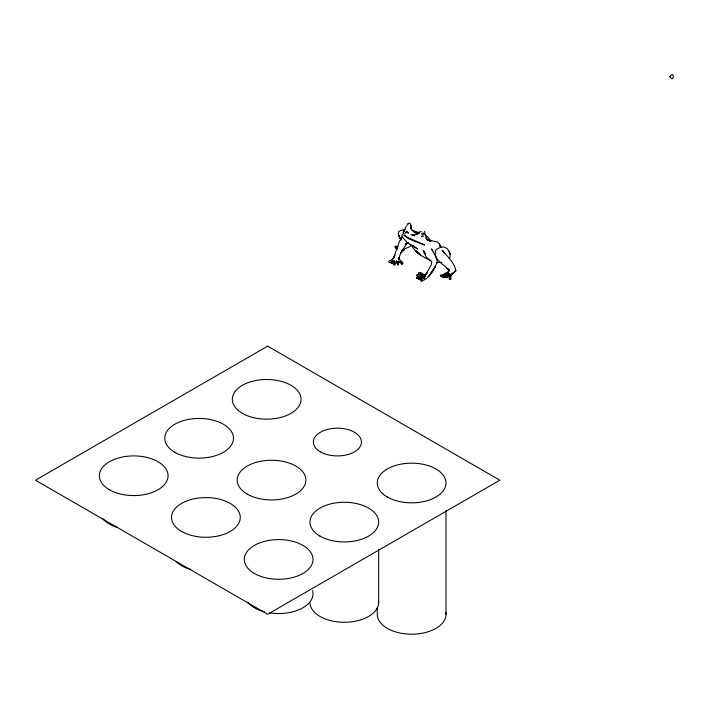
<?xml version="1.0" encoding="UTF-8"?>
<svg xmlns="http://www.w3.org/2000/svg" width="709" height="709" viewBox="0 0 709 709"><rect width="100%" height="100%" fill="white"/><g stroke="black" fill="none" stroke-linecap="round" stroke-linejoin="round"><path stroke-width="1.06" d="M432.508 249.985L432.712 250.738L431.453 248.894L435.92 256.818L437.311 261.586C434.342 269.402 429.902 277.99 421.687 281.101L420.765 280.427L420.756 279.417L424.656 278.185L422.706 278.566L423.184 278.566C421.828 278.3 417.698 281.065 418.664 277.919L421.97 277.893L416.502 277.972C417.477 274.605 423.291 277.831 425.542 274.995L423.034 276.129M451.358 274.046L450.472 279.408L449.125 279.107L449.683 277.068L449.178 274.383L448.292 274.241L447.512 275.828L448.531 273.116L447.636 275.73L446.413 276.439L446.617 277.644M397.971 261.825L398.059 263.792M402.747 249.417L401.569 251.137M411.096 244.915C410.263 248.239 405.061 247.193 403.421 250.25C406.284 246.847 402.03 253.122 400.47 252.891M394.257 263.074L394.629 260.69M406.806 225.817L407.037 225.099M397.758 262.463L397.9 261.408L398.724 264.129L397.926 265.237L397.031 262.206L397.465 263.642L396.118 261.559L396.411 260.69M403.182 233.5L406.044 226.499M403.563 232.384L404.538 229.84L403.288 232.162M450.499 275.987L451.367 274.294L450.667 275.836M402.393 234.333L401.675 236.54L408.065 243.249L417.654 249.01L413.258 245.731M449.745 258.386L450.286 254.283L448.983 251.775M397.084 249.267L397.43 248.717M447.45 273.257L445.42 276.156C444.162 276.023 446.44 277.184 445.066 276.04L444.056 276.554L445.013 277.591L449.178 274.383L448.274 275.952L449.178 274.383M449.923 273.656C447.601 274.791 449.231 278.389 446.626 277.653M450.445 276.209L455.816 270.749C454.566 262.684 447.211 256.366 442.115 250.295L444.835 253.512L443.098 251.092M394.479 262.773L393.539 264.723L394.204 265.122L394.922 265.042L396.118 261.559M402.278 236.957L399.433 241.485L393.229 258.785L394.913 255.134C394.195 258.12 391.767 260.309 388.878 261.027L388.709 262.002L390.101 262.658L392.662 260.433L392.245 260.664M421.571 274.773L420.233 273.621L422.192 275.021L418.567 273.86L418.549 272.788C420.712 271.095 423.131 275.34 425.71 274.543L431.001 265.512L431.896 261.958L426.136 256.933L423.211 250.499L425.294 253.742L423.495 251.083M404.857 233.509L406.939 231.214L405.53 232.623M425.71 274.543L427.208 272.921L425.639 274.454M393.858 261.435L392.432 263.704L391.093 263.323L391.333 262.215L393.3 260.327M396.739 247.716L395.507 248.15L394.913 246.803L395.267 246.138L397.2 246.351M423.76 277.573L425.497 276.599L419.382 277.76M447.592 274.25L443.958 276.138L443.267 277.387L441.796 276.9L442.07 275.961L445.536 273.701L445.704 274.25M407.843 223.601C411.167 220.986 411.202 227.022 410.963 229.087L417.052 233.199L414.003 231.896M407.657 224.407L408.287 224.141M444.915 274.693L441.592 276.404L440.714 276.421L440.324 275.686L440.608 274.986L442.655 274.8L448.584 271.972L444.738 273.922L448.434 271.751L449.479 270.244C444.162 264.448 431.878 259.21 435.973 249.586L440.75 247.14L444.047 247.007L446.918 248.425L449.045 250.977L450.109 254.23L449.329 252.59M397.27 248.646L396.331 248.54L395.782 247.228L396.428 246.564L398.157 247.016M393.584 261.594L394.293 261.355M421.359 231.462L419.905 231.808L416.936 234.537L418.762 233.181L412.47 235.503M422.679 278.274L420.437 278.327L422.334 278.265M405.202 229.583L401.533 230.141L398.724 231.524L398.361 234.369L400.984 239.846M425.515 274.64L422.183 275.145L417.025 274.569L416.298 275.739L422.413 276.802M441.751 262.348L436.992 262.667M422.794 275.482L424.851 275.216M421.35 236.567L423.273 236.496M418.992 277.733L423.22 278.123M419.108 233.234L416.041 232.915L413.755 231.825M408.818 243.355L407.063 243.152L408.118 242.779L405.149 244.33L406.984 243.258C403.731 248.372 399.158 253.804 398.866 260.106L398.768 257.447M410.812 234.652L414.809 235.822M412.009 230.567L419.71 232.649M427.137 239.864L429.158 240.218L427.359 239.828M427.261 239.846L429.007 240.254M399.442 261.922L400.984 262.445L399.424 261.807L401.01 262.747L401.675 264.04L402.978 263.783L402.677 262.365L398.626 258.856L398.839 259.405M420.659 243.542L424.602 244.986L406.665 236.966L404.015 234.626M421.687 281.101L421.04 280.861L421.678 281.101M419.666 243.178L408.845 238.898L403.846 235.397M431.01 260.575C423.202 257.447 415.651 252.767 411.344 245.296M414.73 235.477L412.975 234.661L414.632 235.574M448.132 269.429L449.533 270.749L446.315 267.905L448.788 269.828M419.799 253.795L416.272 251.216L418.682 253.131M425.294 235.131L427.811 237.019L430.957 241.051M425.657 237.94L430.31 241.521L428.103 239.943L437.214 241.937L439.527 243.843L440.342 246.617L439.527 243.843M426.658 239.42L427.935 240.759L425.976 237.152L424.54 231.364M408.419 233.226L407.294 232.003L408.109 232.924M400.204 238.401L401.117 239.864M440.112 245.793L441.025 247.414M403.164 232.534L403.439 233.252M445.988 510.604L445.988 614.357M378.659 549.608L378.659 602.42M377.277 607.737L377.277 614.357A34.351 19.834 0 0 0 413.427 634.165A34.351 19.834 0 0 0 445.801 612.292M312.589 590.615A34.351 19.834 0 0 1 269.766 612.877M264.475 611.787A34.351 19.834 0 0 1 247.53 602.101M190.703 569.504A34.351 19.834 0 0 1 176.16 561.634M116.533 527.212A34.351 19.834 0 0 1 102.583 518.421M378.473 600.346A34.351 19.834 0 0 1 346.107 622.227A34.351 19.834 0 0 1 309.948 602.42M669.899 76.483C673.807 83.892 674.897 69.828 669.899 76.483M411.123 226.384L410.901 228.502L411.06 226.8L410.272 225.001L411.123 226.384M424.097 233.74L424.035 234.644L422.342 235.175L421.527 233.527L423.539 233.013L424.097 233.74M392.946 262.055L392.68 262.977L392.946 262.055M443.958 276.031L443.435 276.953L445.722 275.119L443.958 276.031M435.379 266.593L429.078 275.845L435.379 266.593M408.738 235.237L408.738 235.237M455.816 270.749L453.175 273.018L455.816 270.749M451.128 274.738L452.75 273.24L451.128 274.738M450.942 279L450.215 279.461L450.942 279M445.403 277.343L444.242 277.184L444.056 276.554L444.242 277.184L445.403 277.343M267.647 346.152L35.45 480.206L267.647 614.269L499.854 480.206L267.647 346.152M419.125 279.55L418.549 279.24L419.125 279.55M416.981 278.291L416.502 277.972L416.981 278.291M418.044 252.962L415.412 250.747L420.561 255.098L418.044 252.962M401.675 264.04L400.939 262.64L401.675 264.04M400.009 238.401L398.361 234.369L400.009 238.401M418.567 273.86L418.39 273.328L418.54 273.798M320.415 451.863A24.053 13.888 0 0 0 360.642 445.642A24.053 13.888 0 0 0 331.192 428.635A24.053 13.888 0 0 0 320.415 451.863M254.363 573.457A34.351 19.834 0 0 0 311.845 564.568A34.351 19.834 0 0 0 269.766 540.276A34.351 19.834 0 0 0 254.363 573.457M181.619 531.458A34.351 19.834 0 0 0 239.093 522.56A34.351 19.834 0 0 0 197.013 498.267A34.351 19.834 0 0 0 181.619 531.458M109.425 489.768A34.351 19.834 0 0 0 166.899 480.879A34.351 19.834 0 0 0 124.819 456.587A34.351 19.834 0 0 0 109.425 489.768M320.016 536.128A34.351 19.834 0 0 0 377.489 527.239A34.351 19.834 0 0 0 335.419 502.947A34.351 19.834 0 0 0 320.016 536.128M247.237 494.111A34.351 19.834 0 0 0 304.719 485.222A34.351 19.834 0 0 0 262.64 460.921A34.351 19.834 0 0 0 247.237 494.111M174.813 452.298A34.351 19.834 0 0 0 232.295 443.409A34.351 19.834 0 0 0 190.216 419.116A34.351 19.834 0 0 0 174.813 452.298M387.344 497.036A34.351 19.834 0 0 0 444.818 488.138A34.351 19.834 0 0 0 402.747 463.846A34.351 19.834 0 0 0 387.344 497.036M242.398 413.347A34.351 19.834 0 0 0 299.872 404.458A34.351 19.834 0 0 0 257.801 380.166A34.351 19.834 0 0 0 242.398 413.347"/></g></svg>
